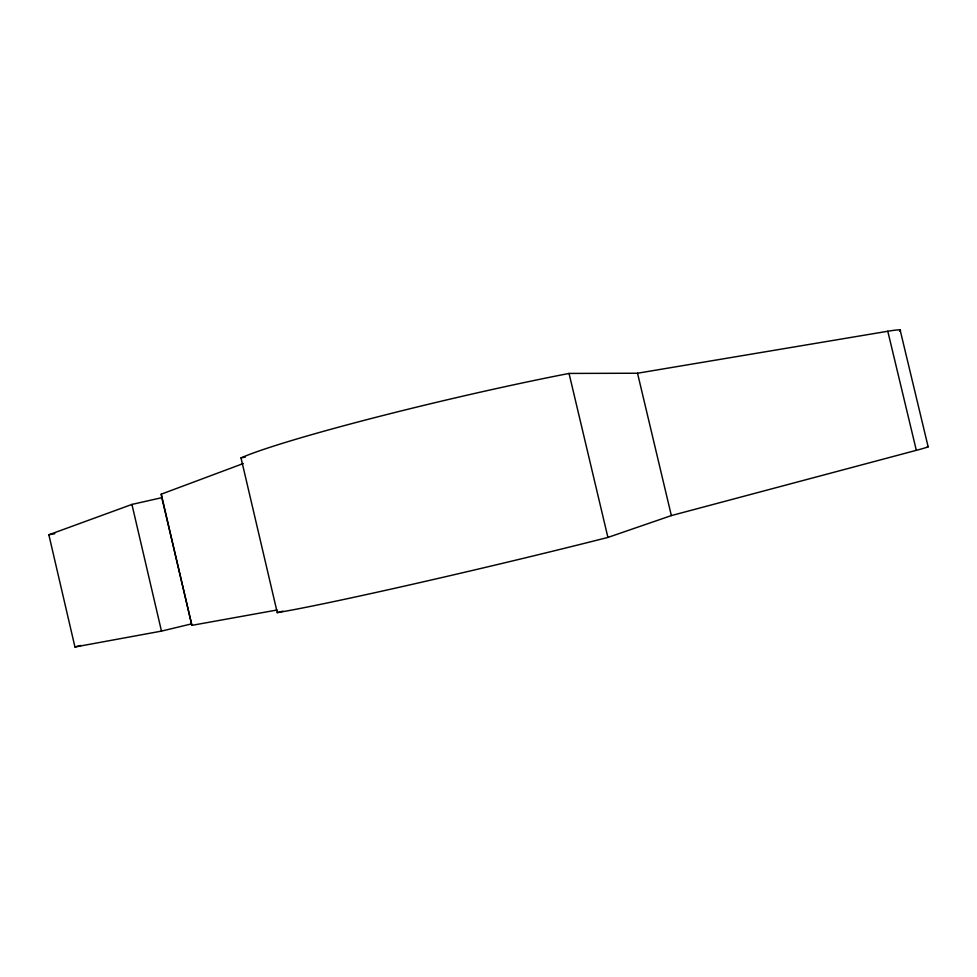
<?xml version="1.0" encoding="UTF-8"?>
<svg xmlns="http://www.w3.org/2000/svg" width="977" height="977" viewBox="0 0 977 977"><rect width="100%" height="100%" fill="white"/><g stroke="black" fill="none" stroke-linecap="round" stroke-linejoin="round"><path stroke-width="1.47" d="M277.089 609.99L191.883 625.353L161.816 497.672L161.254 494.179L243.236 463.55M191.297 623.937L161.474 631.118L74.948 646.994L48.85 534.773L131.932 504.425L161.816 497.672M899.585 331.081A85.512 3.896 -13.8 0 0 887.788 331.252L637.529 373.226L569.041 373.434A226.847 13.629 -13.2 0 0 241.014 457.883L277.26 612.628A227.116 5.838 -13.3 0 0 607.914 537.423L671.358 515.587L916.328 450.324A85.597 1.673 -13.1 0 0 927.295 446.611M74.948 646.994L80.81 645.455M277.26 612.628L282.964 611.175M241.014 457.883L245.349 457.041M48.85 534.773L54.822 533.711M900.135 330.006L928.15 446.807M887.788 331.252L916.328 450.324M637.529 373.226L671.358 515.587M569.041 373.434L607.914 537.423M161.254 494.179L191.883 625.353M131.932 504.425L161.474 631.118"/></g></svg>
